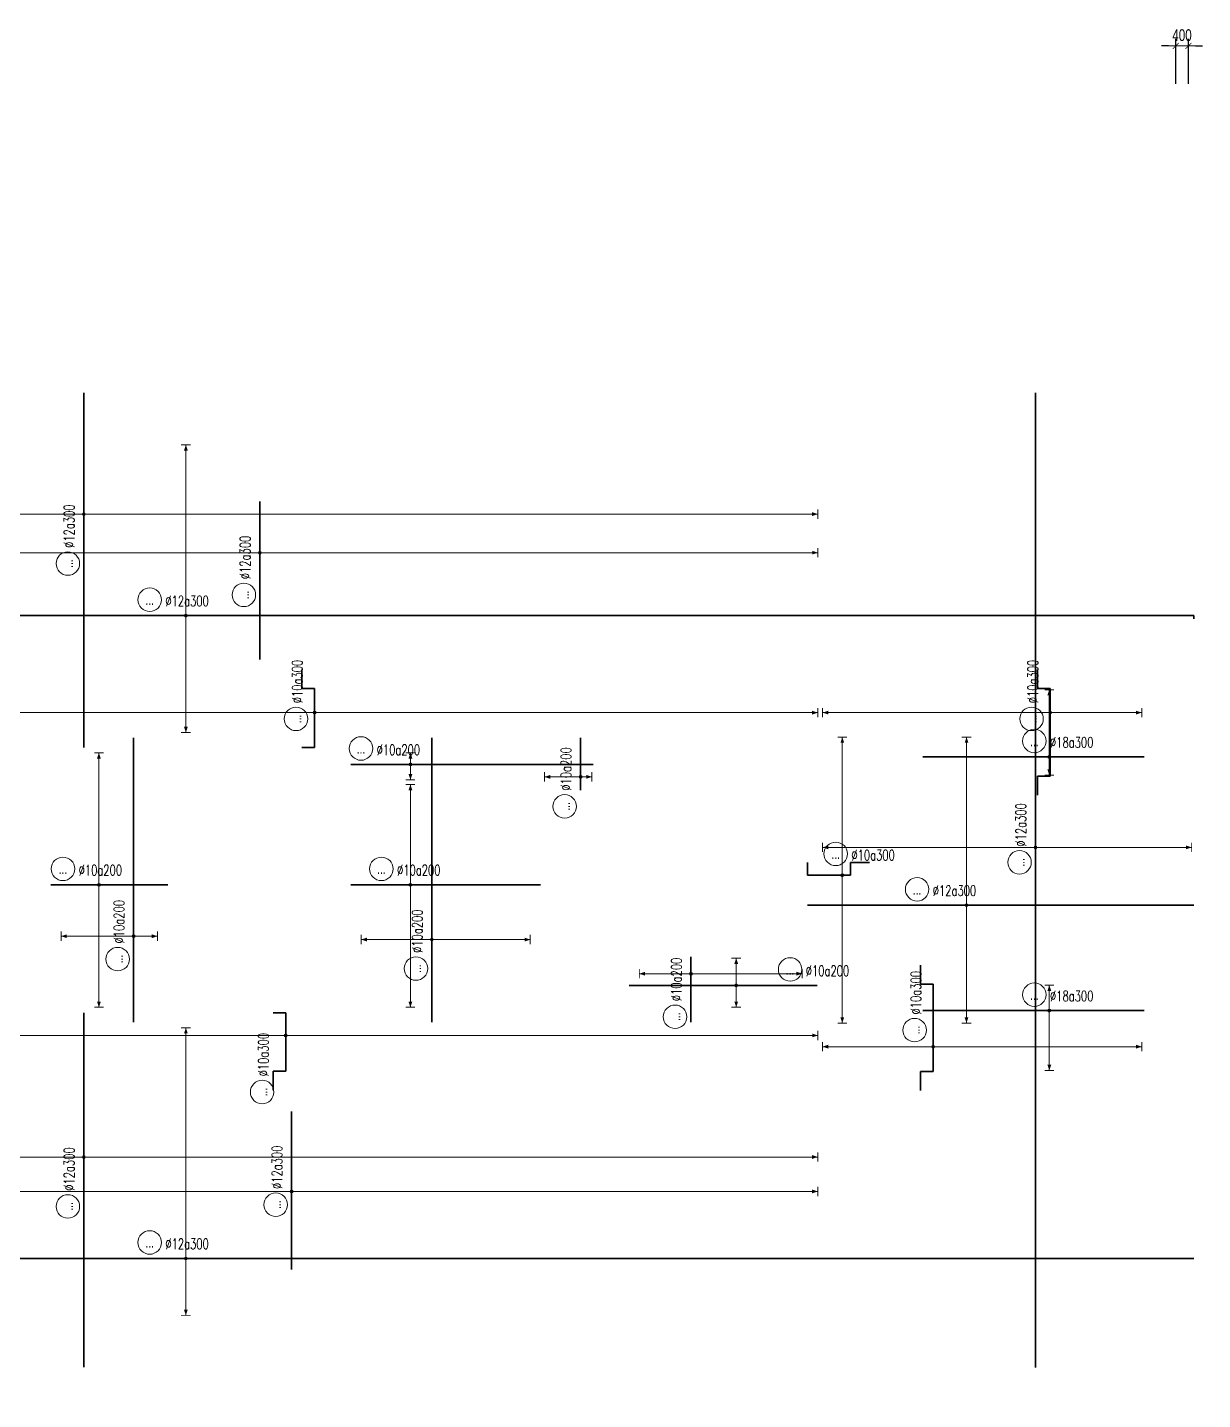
# Model space of a CAD drawing. Header units: millimetres. Extents: x 118516 to 591045, y -24154 to 50684.
# Drawn here: x 155261 to 192450, y 7260 to 50684 of the extents above; entities that cross this region are included whole.
import ezdxf
from ezdxf.enums import TextEntityAlignment as Align

# ---------------------------------------------------------------- set-up
doc = ezdxf.new("R2010")
doc.units = ezdxf.units.MM
doc.layers.get('0').update_dxf_attribs({"lineweight": 20})
doc.layers.get('Defpoints').update_dxf_attribs({"color": 151, "lineweight": 9})
for name, color, linetype, lineweight in [('NDC_S_DIM', 1, 'Continuous', 15), ('NDC_S_REBAR', 4, 'Continuous', 35), ('NDC_S_VN TEXT', 7, 'Continuous', 20)]:
    doc.layers.add(name, color=color, linetype=linetype, lineweight=lineweight)
doc.styles.add('ARIAL', font='arial.ttf', dxfattribs={"width": 0.7})
doc.styles.add('NDC_DIM', font='', dxfattribs={"width": 0.75})
doc.styles.add('NDC_ROMANS', font='romans.shx', dxfattribs={"width": 0.7})
doc.styles.get('NDC_DIM').set_extended_font_data('Dotum')
doc.dimstyles.new('NDC_dim_150', dxfattribs={"dimscale": 150, "dimtxt": 2.5, "dimasz": 1.5, "dimexe": 1.5, "dimexo": 2.5, "dimgap": 1, "dimtad": 1, "dimdec": 0, "dimzin": 0, "dimdsep": 46, "dimtxsty": 'NDC_DIM', "dimblk": 'DIMMARK', "dimcen": 0.09, "dimdle": 1.2, "dimclrd": 1, "dimclre": 1, "dimclrt": 3, "dimadec": 0, "dimazin": 0, "dimtfac": 1, "dimtdec": 0, "dimtix": 1, "dimtofl": 0, "dimtmove": 0, "dimatfit": 3, "dimfxl": 8, "dimfxlon": 1, "dimtolj": 1, "dimtzin": 0, "dimarcsym": 0})

# ---------------------------------------------------------------- blocks, each defined once
blk = doc.blocks.new('DIMMARK')
at = {"layer": 'NDC_S_DIM', "color": 1}
blk.add_line((-1.5, 0), (1, 0), dxfattribs=at)
at = {"layer": 'NDC_S_DIM', "color": 2, "const_width": 0.1}
blk.add_lwpolyline([(-0.42, -0.42), (0.42, 0.42)], dxfattribs=at)
blk = doc.blocks.new('*D12')
at = {"layer": 'Defpoints', "color": 0, "ltscale": 100, "transparency": 16777216}
for p in [(191600, 50100), (192000, 32385), (191600, 31640)]:
    blk.add_point(p, dxfattribs=at)
at = {"layer": 'NDC_S_DIM', "color": 1, "lineweight": -2, "ltscale": 100, "transparency": 16777216}
for p, q in [((191375, 50100), (191150, 50100)), ((191600, 48900), (191600, 50325)), ((192000, 48900), (192000, 50325)), ((192225, 50100), (192450, 50100))]:
    blk.add_line(p, q, dxfattribs=at)
at = {"layer": 'NDC_S_DIM', "color": 1, "lineweight": -2, "ltscale": 100, "transparency": 16777216, "xscale": 225, "yscale": 225, "zscale": 225}
blk.add_blockref('DIMMARK', (191600, 50100), dxfattribs=at)
at = {"layer": 'NDC_S_DIM', "color": 1, "lineweight": -2, "ltscale": 100, "transparency": 16777216, "xscale": 225, "yscale": 225, "zscale": 225, "rotation": 180}
blk.add_blockref('DIMMARK', (192000, 50100), dxfattribs=at)
at = {"layer": 'NDC_S_DIM', "color": 3, "ltscale": 100, "transparency": 16777216, "insert": (191800, 50438), "char_height": 375, "attachment_point": 5, "style": 'NDC_DIM'}
blk.add_mtext('\\A1;400', dxfattribs=at)
blk = doc.blocks.new('*D13')
at = {"layer": 'Defpoints', "color": 0, "ltscale": 100, "transparency": 16777216}
for p in [(191600, 14505), (192000, 14505), (191600, -2700)]:
    blk.add_point(p, dxfattribs=at)
at = {"layer": 'NDC_S_DIM', "color": 1, "lineweight": -2, "ltscale": 100, "transparency": 16777216}
for p, q in [((191600, -1500), (191600, -2925)), ((192000, -1500), (192000, -2925)), ((191375, -2700), (191150, -2700)), ((192225, -2700), (192450, -2700))]:
    blk.add_line(p, q, dxfattribs=at)
at = {"layer": 'NDC_S_DIM', "color": 1, "lineweight": -2, "ltscale": 100, "transparency": 16777216, "xscale": 225, "yscale": 225, "zscale": 225}
blk.add_blockref('DIMMARK', (191600, -2700), dxfattribs=at)
at = {"layer": 'NDC_S_DIM', "color": 1, "lineweight": -2, "ltscale": 100, "transparency": 16777216, "xscale": 225, "yscale": 225, "zscale": 225, "rotation": 180}
blk.add_blockref('DIMMARK', (192000, -2700), dxfattribs=at)
at = {"layer": 'NDC_S_DIM', "color": 3, "ltscale": 100, "transparency": 16777216, "insert": (191800, -2362), "char_height": 375, "attachment_point": 5, "style": 'NDC_DIM'}
blk.add_mtext('\\A1;400', dxfattribs=at)
blk = doc.blocks.new('*U42')
h = blk.add_hatch(color=6)
edge = h.paths.add_edge_path()
edge.add_arc((-75.12, 0), 0.3, 0, 360)
at = {"layer": 'NDC_S_DIM', "color": 6}
for q in [(-75.12, 48.66), (-75.12, -12.01)]:
    blk.add_line((-75.12, 0), q, dxfattribs=at)
for points in [[(-76.12, 48.66, 0.2, 0.2, 0), (-74.12, 48.66, 0, 0, 0)], [(-76.12, -12.01, 0.2, 0.2, 0), (-74.12, -12.01, 0, 0, 0)]]:
    blk.add_lwpolyline(points, format="xyseb", dxfattribs=at)
at = {"layer": 'NDC_S_DIM'}
blk.add_circle((-82.75, 3.36), 2.48, dxfattribs=at)
at = {"layer": 'NDC_S_DIM', "color": 6}
blk.add_circle((-75.12, 0), 0.3, dxfattribs=at)
for points in [[(-75.52, 47.46), (-75.12, 48.66), (-74.72, 47.46)], [(-75.52, -10.81), (-75.12, -12.01), (-74.72, -10.81)]]:
    blk.add_solid(points, dxfattribs=at)
at = {"layer": 'NDC_S_REBAR'}
for p, q in [((0, 0), (-275.95, 0)), ((-275.95, 0), (-275.95, 0)), ((0, 0), (137.51, 0)), ((137.51, 0), (137.51, 0)), ((137.51, 0), (137.51, 0)), ((-275.95, 0), (-275.95, 0))]:
    blk.add_line(p, q, dxfattribs=at)
at = {"layer": 'NDC_S_VN TEXT', "style": 'ARIAL', "width": 0.7}
blk.add_attdef('KHT', text='', height=2.2, dxfattribs=at).set_placement((-82.75, 3.36), align=Align.MIDDLE_CENTER)
at = {"layer": 'NDC_S_VN TEXT', "color": 3, "style": 'NDC_ROMANS', "width": 0.7}
blk.add_attdef('DKT', (-79.45, 1.98), '', height=2.2, dxfattribs=at)
blk = doc.blocks.new('*U48')
h = blk.add_hatch(color=6)
edge = h.paths.add_edge_path()
edge.add_arc((4.81, 0), 0.3, 0, 360)
at = {"layer": 'NDC_S_DIM', "color": 6}
for q in [(4.81, 35.47), (4.81, -24.86)]:
    blk.add_line((4.81, 0), q, dxfattribs=at)
for points in [[(3.81, 35.47, 0.2, 0.2, 0), (5.81, 35.47, 0, 0, 0)], [(3.81, -24.86, 0.2, 0.2, 0), (5.81, -24.86, 0, 0, 0)]]:
    blk.add_lwpolyline(points, format="xyseb", dxfattribs=at)
at = {"layer": 'NDC_S_DIM'}
blk.add_circle((-5.62, 3.36), 2.48, dxfattribs=at)
at = {"layer": 'NDC_S_DIM', "color": 6}
blk.add_circle((4.81, 0), 0.3, dxfattribs=at)
for points in [[(4.41, 34.27), (4.81, 35.47), (5.21, 34.27)], [(4.41, -23.66), (4.81, -24.86), (5.21, -23.66)]]:
    blk.add_solid(points, dxfattribs=at)
at = {"layer": 'NDC_S_REBAR'}
for p, q in [((0, 0), (-28.73, 0)), ((-28.73, 0), (-28.73, 0)), ((0, 0), (52.74, 0)), ((52.74, 0), (52.74, 0)), ((52.74, 0), (52.74, 0)), ((-28.73, 0), (-28.73, 0))]:
    blk.add_line(p, q, dxfattribs=at)
at = {"layer": 'NDC_S_VN TEXT', "style": 'ARIAL', "width": 0.7}
blk.add_attdef('KHT', text='', height=2.2, dxfattribs=at).set_placement((-5.62, 3.36), align=Align.MIDDLE_CENTER)
at = {"layer": 'NDC_S_VN TEXT', "color": 3, "style": 'NDC_ROMANS', "width": 0.7}
blk.add_attdef('DKT', (-2.32, 1.98), '', height=2.2, dxfattribs=at)
blk = doc.blocks.new('*U49')
h = blk.add_hatch(color=6)
edge = h.paths.add_edge_path()
edge.add_arc((4.81, 0), 0.3, 0, 360)
at = {"layer": 'NDC_S_DIM', "color": 6}
for q in [(4.81, 100.13), (4.81, -154.87)]:
    blk.add_line((4.81, 0), q, dxfattribs=at)
for points in [[(3.81, 100.13, 0.2, 0.2, 0), (5.81, 100.13, 0, 0, 0)], [(3.81, -154.87, 0.2, 0.2, 0), (5.81, -154.87, 0, 0, 0)]]:
    blk.add_lwpolyline(points, format="xyseb", dxfattribs=at)
at = {"layer": 'NDC_S_DIM'}
blk.add_circle((-5.62, 3.36), 2.48, dxfattribs=at)
at = {"layer": 'NDC_S_DIM', "color": 6}
blk.add_circle((4.81, 0), 0.3, dxfattribs=at)
for points in [[(4.41, 98.93), (4.81, 100.13), (5.21, 98.93)], [(4.41, -153.67), (4.81, -154.87), (5.21, -153.67)]]:
    blk.add_solid(points, dxfattribs=at)
at = {"layer": 'NDC_S_REBAR'}
for p, q in [((0, 0), (-39.56, 0)), ((-39.56, 0), (-39.56, 0)), ((0, 0), (35.24, 0)), ((35.24, 0), (35.24, 0)), ((35.24, 0), (35.24, 0)), ((-39.56, 0), (-39.56, 0))]:
    blk.add_line(p, q, dxfattribs=at)
at = {"layer": 'NDC_S_VN TEXT', "style": 'ARIAL', "width": 0.7}
blk.add_attdef('KHT', text='', height=2.2, dxfattribs=at).set_placement((-5.62, 3.36), align=Align.MIDDLE_CENTER)
at = {"layer": 'NDC_S_VN TEXT', "color": 3, "style": 'NDC_ROMANS', "width": 0.7}
blk.add_attdef('DKT', (-2.32, 1.98), '', height=2.2, dxfattribs=at)
blk = doc.blocks.new('*U50')
h = blk.add_hatch(color=6)
edge = h.paths.add_edge_path()
edge.add_arc((4.81, 0), 0.3, 0, 360)
at = {"layer": 'NDC_S_DIM', "color": 6}
for q in [(4.81, 100.13), (4.81, -154.87)]:
    blk.add_line((4.81, 0), q, dxfattribs=at)
for points in [[(3.81, 100.13, 0.2, 0.2, 0), (5.81, 100.13, 0, 0, 0)], [(3.81, -154.87, 0.2, 0.2, 0), (5.81, -154.87, 0, 0, 0)]]:
    blk.add_lwpolyline(points, format="xyseb", dxfattribs=at)
at = {"layer": 'NDC_S_DIM'}
blk.add_circle((-5.62, 3.36), 2.48, dxfattribs=at)
at = {"layer": 'NDC_S_DIM', "color": 6}
blk.add_circle((4.81, 0), 0.3, dxfattribs=at)
for points in [[(4.41, 98.93), (4.81, 100.13), (5.21, 98.93)], [(4.41, -153.67), (4.81, -154.87), (5.21, -153.67)]]:
    blk.add_solid(points, dxfattribs=at)
at = {"layer": 'NDC_S_REBAR'}
for p, q in [((0, 0), (-44.4, 0)), ((-44.4, 0), (-44.4, 0)), ((0, 0), (30.4, 0)), ((30.4, 0), (30.4, 0)), ((30.4, 0), (30.4, 0)), ((-44.4, 0), (-44.4, 0))]:
    blk.add_line(p, q, dxfattribs=at)
at = {"layer": 'NDC_S_VN TEXT', "style": 'ARIAL', "width": 0.7}
blk.add_attdef('KHT', text='', height=2.2, dxfattribs=at).set_placement((-5.62, 3.36), align=Align.MIDDLE_CENTER)
at = {"layer": 'NDC_S_VN TEXT', "color": 3, "style": 'NDC_ROMANS', "width": 0.7}
blk.add_attdef('DKT', (-2.32, 1.98), '', height=2.2, dxfattribs=at)
blk = doc.blocks.new('*U25')
h = blk.add_hatch(color=6)
edge = h.paths.add_edge_path()
edge.add_arc((-75.12, 0), 0.3, 0, 360)
at = {"layer": 'NDC_S_DIM', "color": 6}
for q in [(-75.12, 36.04), (-75.12, -24.63)]:
    blk.add_line((-75.12, 0), q, dxfattribs=at)
for points in [[(-76.12, 36.04, 0.2, 0.2, 0), (-74.12, 36.04, 0, 0, 0)], [(-76.12, -24.63, 0.2, 0.2, 0), (-74.12, -24.63, 0, 0, 0)]]:
    blk.add_lwpolyline(points, format="xyseb", dxfattribs=at)
at = {"layer": 'NDC_S_DIM'}
blk.add_circle((-82.75, 3.36), 2.48, dxfattribs=at)
at = {"layer": 'NDC_S_DIM', "color": 6}
blk.add_circle((-75.12, 0), 0.3, dxfattribs=at)
for points in [[(-75.52, 34.84), (-75.12, 36.04), (-74.72, 34.84)], [(-75.52, -23.43), (-75.12, -24.63), (-74.72, -23.43)]]:
    blk.add_solid(points, dxfattribs=at)
at = {"layer": 'NDC_S_REBAR'}
for p, q in [((0, 0), (-275.95, 0)), ((-275.95, 0), (-275.95, 0)), ((0, 0), (137.51, 0)), ((137.51, 0), (137.51, -0.67)), ((-275.95, 0), (-275.95, 0)), ((137.51, -0.67), (137.51, -0.67))]:
    blk.add_line(p, q, dxfattribs=at)
at = {"layer": 'NDC_S_VN TEXT', "style": 'ARIAL', "width": 0.7}
blk.add_attdef('KHT', text='', height=2.2, dxfattribs=at).set_placement((-82.75, 3.36), align=Align.MIDDLE_CENTER)
at = {"layer": 'NDC_S_VN TEXT', "color": 3, "style": 'NDC_ROMANS', "width": 0.7}
blk.add_attdef('DKT', (-79.45, 1.98), '', height=2.2, dxfattribs=at)
blk = doc.blocks.new('*U26')
h = blk.add_hatch(color=6)
edge = h.paths.add_edge_path()
edge.add_arc((3.26, 0), 0.3, 0, 360)
at = {"layer": 'NDC_S_DIM', "color": 6}
for q in [(3.26, 142.72), (3.26, -112.28)]:
    blk.add_line((3.26, 0), q, dxfattribs=at)
for points in [[(2.26, 142.72, 0.2, 0.2, 0), (4.26, 142.72, 0, 0, 0)], [(2.26, -112.28, 0.2, 0.2, 0), (4.26, -112.28, 0, 0, 0)]]:
    blk.add_lwpolyline(points, format="xyseb", dxfattribs=at)
at = {"layer": 'NDC_S_DIM'}
blk.add_circle((-8.68, 4.97), 2.48, dxfattribs=at)
at = {"layer": 'NDC_S_DIM', "color": 6}
blk.add_circle((3.26, 0), 0.3, dxfattribs=at)
for points in [[(2.86, 141.52), (3.26, 142.72), (3.66, 141.52)], [(2.86, -111.08), (3.26, -112.28), (3.66, -111.08)]]:
    blk.add_solid(points, dxfattribs=at)
at = {"layer": 'NDC_S_REBAR'}
for p, q in [((-4.29, 2.67), (-8.29, 2.67)), ((-4.29, 0), (-4.29, 2.67)), ((0, 0), (-4.29, 0)), ((0, 0), (8.05, 0)), ((8.05, 0), (8.05, 2.67)), ((8.05, 2.67), (8.05, 2.67))]:
    blk.add_line(p, q, dxfattribs=at)
at = {"layer": 'NDC_S_VN TEXT', "style": 'ARIAL', "width": 0.7}
blk.add_attdef('KHT', text='', height=2.2, dxfattribs=at).set_placement((-8.68, 4.97), align=Align.MIDDLE_CENTER)
at = {"layer": 'NDC_S_VN TEXT', "color": 3, "style": 'NDC_ROMANS', "width": 0.7}
blk.add_attdef('DKT', (-5.38, 3.6), '', height=2.2, dxfattribs=at)
blk = doc.blocks.new('*U27')
h = blk.add_hatch(color=6)
edge = h.paths.add_edge_path()
edge.add_arc((4.81, 0), 0.3, 0, 360)
at = {"layer": 'NDC_S_DIM', "color": 6}
for q in [(4.81, 148.83), (4.81, -106.17)]:
    blk.add_line((4.81, 0), q, dxfattribs=at)
for points in [[(3.81, 148.83, 0.2, 0.2, 0), (5.81, 148.83, 0, 0, 0)], [(3.81, -106.17, 0.2, 0.2, 0), (5.81, -106.17, 0, 0, 0)]]:
    blk.add_lwpolyline(points, format="xyseb", dxfattribs=at)
at = {"layer": 'NDC_S_DIM'}
blk.add_circle((3.49, 3.93), 2.48, dxfattribs=at)
at = {"layer": 'NDC_S_DIM', "color": 6}
blk.add_circle((4.81, 0), 0.3, dxfattribs=at)
for points in [[(4.41, 147.63), (4.81, 148.83), (5.21, 147.63)], [(4.41, -104.97), (4.81, -106.17), (5.21, -104.97)]]:
    blk.add_solid(points, dxfattribs=at)
at = {"layer": 'NDC_S_REBAR'}
for p, q in [((-2.52, 0), (-2.52, 2.67)), ((-2.52, 2.67), (-2.52, 2.67)), ((0, 0), (-2.52, 0)), ((0, 0), (9.88, 0)), ((9.88, 0), (9.88, 2.67)), ((9.88, 2.67), (13.88, 2.67))]:
    blk.add_line(p, q, dxfattribs=at)
at = {"layer": 'NDC_S_VN TEXT', "style": 'ARIAL', "width": 0.7}
blk.add_attdef('KHT', text='', height=2.2, dxfattribs=at).set_placement((3.49, 3.93), align=Align.MIDDLE_CENTER)
at = {"layer": 'NDC_S_VN TEXT', "color": 3, "style": 'NDC_ROMANS', "width": 0.7}
blk.add_attdef('DKT', (6.79, 2.56), '', height=2.2, dxfattribs=at)
blk = doc.blocks.new('*U28')
h = blk.add_hatch(color=6)
edge = h.paths.add_edge_path()
edge.add_arc((4.81, 0), 0.3, 0, 360)
at = {"layer": 'NDC_S_DIM', "color": 6}
for q in [(4.81, 29.15), (4.81, -31.18)]:
    blk.add_line((4.81, 0), q, dxfattribs=at)
for points in [[(3.81, 29.15, 0.2, 0.2, 0), (5.81, 29.15, 0, 0, 0)], [(3.81, -31.18, 0.2, 0.2, 0), (5.81, -31.18, 0, 0, 0)]]:
    blk.add_lwpolyline(points, format="xyseb", dxfattribs=at)
at = {"layer": 'NDC_S_DIM'}
blk.add_circle((3.42, 4.51), 2.48, dxfattribs=at)
at = {"layer": 'NDC_S_DIM', "color": 6}
blk.add_circle((4.81, 0), 0.3, dxfattribs=at)
for points in [[(4.41, 27.95), (4.81, 29.15), (5.21, 27.95)], [(4.41, -29.98), (4.81, -31.18), (5.21, -29.98)]]:
    blk.add_solid(points, dxfattribs=at)
at = {"layer": 'NDC_S_REBAR'}
for p, q in [((-2.52, 0), (-2.52, 2.67)), ((-2.52, 2.67), (-2.52, 2.67)), ((0, 0), (-2.52, 0)), ((0, 0), (6.55, 0)), ((6.55, 0), (6.55, 2.67)), ((6.55, 2.67), (10.55, 2.67))]:
    blk.add_line(p, q, dxfattribs=at)
at = {"layer": 'NDC_S_VN TEXT', "style": 'ARIAL', "width": 0.7}
blk.add_attdef('KHT', text='', height=2.2, dxfattribs=at).set_placement((3.42, 4.51), align=Align.MIDDLE_CENTER)
at = {"layer": 'NDC_S_VN TEXT', "color": 3, "style": 'NDC_ROMANS', "width": 0.7}
blk.add_attdef('DKT', (6.72, 3.14), '', height=2.2, dxfattribs=at)
blk = doc.blocks.new('*U55')
h = blk.add_hatch(color=6)
edge = h.paths.add_edge_path()
edge.add_arc((4.81, 0), 0.3, 0, 360)
at = {"layer": 'NDC_S_DIM', "color": 6}
for q in [(4.81, 48.02), (4.81, -19.31)]:
    blk.add_line((4.81, 0), q, dxfattribs=at)
for points in [[(3.81, 48.02, 0.2, 0.2, 0), (5.81, 48.02, 0, 0, 0)], [(3.81, -19.31, 0.2, 0.2, 0), (5.81, -19.31, 0, 0, 0)]]:
    blk.add_lwpolyline(points, format="xyseb", dxfattribs=at)
at = {"layer": 'NDC_S_DIM'}
blk.add_circle((3.49, 3.93), 2.48, dxfattribs=at)
at = {"layer": 'NDC_S_DIM', "color": 6}
blk.add_circle((4.81, 0), 0.3, dxfattribs=at)
for points in [[(4.41, 46.82), (4.81, 48.02), (5.21, 46.82)], [(4.41, -18.11), (4.81, -19.31), (5.21, -18.11)]]:
    blk.add_solid(points, dxfattribs=at)
at = {"layer": 'NDC_S_REBAR'}
for p, q in [((-8.59, 2.67), (-12.59, 2.67)), ((-8.59, 0), (-8.59, 2.67)), ((0, 0), (-8.59, 0)), ((0, 0), (9.88, 0)), ((9.88, 0), (9.88, 2.67)), ((9.88, 2.67), (13.88, 2.67))]:
    blk.add_line(p, q, dxfattribs=at)
at = {"layer": 'NDC_S_VN TEXT', "style": 'ARIAL', "width": 0.7}
blk.add_attdef('KHT', text='', height=2.2, dxfattribs=at).set_placement((3.49, 3.93), align=Align.MIDDLE_CENTER)
at = {"layer": 'NDC_S_VN TEXT', "color": 3, "style": 'NDC_ROMANS', "width": 0.7}
blk.add_attdef('DKT', (6.79, 2.56), '', height=2.2, dxfattribs=at)
blk = doc.blocks.new('*U58')
h = blk.add_hatch(color=6)
edge = h.paths.add_edge_path()
edge.add_arc((0, 0), 0.3, 0, 360)
at = {"layer": 'NDC_S_DIM', "color": 6}
for q in [(0, 23.34), (0, -43.99)]:
    blk.add_line((0, 0), q, dxfattribs=at)
for points in [[(-1, 23.34, 0.2, 0.2, 0), (1, 23.34, 0, 0, 0)], [(-1, -43.99, 0.2, 0.2, 0), (1, -43.99, 0, 0, 0)]]:
    blk.add_lwpolyline(points, format="xyseb", dxfattribs=at)
at = {"layer": 'NDC_S_DIM'}
blk.add_circle((3.49, 3.93), 2.48, dxfattribs=at)
at = {"layer": 'NDC_S_DIM', "color": 6}
blk.add_circle((0, 0), 0.3, dxfattribs=at)
for points in [[(-0.4, 22.14), (0, 23.34), (0.4, 22.14)], [(-0.4, -42.79), (0, -43.99), (0.4, -42.79)]]:
    blk.add_solid(points, dxfattribs=at)
at = {"layer": 'NDC_S_REBAR'}
for p, q in [((-5.25, 2.67), (-9.25, 2.67)), ((-5.25, 0), (-5.25, 2.67)), ((0, 0), (-5.25, 0)), ((0, 0), (13.21, 0)), ((13.21, 0), (13.21, 2.67)), ((13.21, 2.67), (17.21, 2.67))]:
    blk.add_line(p, q, dxfattribs=at)
at = {"layer": 'NDC_S_VN TEXT', "style": 'ARIAL', "width": 0.7}
blk.add_attdef('KHT', text='', height=2.2, dxfattribs=at).set_placement((3.49, 3.93), align=Align.MIDDLE_CENTER)
at = {"layer": 'NDC_S_VN TEXT', "color": 3, "style": 'NDC_ROMANS', "width": 0.7}
blk.add_attdef('DKT', (6.79, 2.56), '', height=2.2, dxfattribs=at)
blk = doc.blocks.new('*U72')
h = blk.add_hatch(color=6)
edge = h.paths.add_edge_path()
edge.add_arc((0.5, 0), 0.3, 0, 360)
at = {"layer": 'NDC_S_DIM', "color": 6}
for q in [(0.5, 21.16), (0.5, -25.84)]:
    blk.add_line((0.5, 0), q, dxfattribs=at)
for points in [[(-0.5, 21.16, 0.2, 0.2, 0), (1.5, 21.16, 0, 0, 0)], [(-0.5, -25.84, 0.2, 0.2, 0), (1.5, -25.84, 0, 0, 0)]]:
    blk.add_lwpolyline(points, format="xyseb", dxfattribs=at)
at = {"layer": 'NDC_S_DIM'}
blk.add_circle((-5.62, 3.36), 2.48, dxfattribs=at)
at = {"layer": 'NDC_S_DIM', "color": 6}
blk.add_circle((0.5, 0), 0.3, dxfattribs=at)
for points in [[(0.1, 19.96), (0.5, 21.16), (0.9, 19.96)], [(0.1, -24.64), (0.5, -25.84), (0.9, -24.64)]]:
    blk.add_solid(points, dxfattribs=at)
at = {"layer": 'NDC_S_REBAR'}
for p, q in [((0, 0), (-12.04, 0)), ((-12.04, 0), (-12.04, 0)), ((0, 0), (27.96, 0)), ((27.96, 0), (27.96, 0)), ((27.96, 0), (27.96, 0)), ((-12.04, 0), (-12.04, 0))]:
    blk.add_line(p, q, dxfattribs=at)
at = {"layer": 'NDC_S_VN TEXT', "style": 'ARIAL', "width": 0.7}
blk.add_attdef('KHT', text='', height=2.2, dxfattribs=at).set_placement((-5.62, 3.36), align=Align.MIDDLE_CENTER)
at = {"layer": 'NDC_S_VN TEXT', "color": 3, "style": 'NDC_ROMANS', "width": 0.7}
blk.add_attdef('DKT', (-2.32, 1.98), '', height=2.2, dxfattribs=at)
blk = doc.blocks.new('*U71')
h = blk.add_hatch(color=6)
edge = h.paths.add_edge_path()
edge.add_arc((1.97, 0), 0.3, 0, 360)
at = {"layer": 'NDC_S_DIM', "color": 6}
for q in [(1.97, 27.83), (1.97, -25.84)]:
    blk.add_line((1.97, 0), q, dxfattribs=at)
for points in [[(0.97, 27.83, 0.2, 0.2, 0), (2.97, 27.83, 0, 0, 0)], [(0.97, -25.84, 0.2, 0.2, 0), (2.97, -25.84, 0, 0, 0)]]:
    blk.add_lwpolyline(points, format="xyseb", dxfattribs=at)
at = {"layer": 'NDC_S_DIM'}
blk.add_circle((-5.62, 3.36), 2.48, dxfattribs=at)
at = {"layer": 'NDC_S_DIM', "color": 6}
blk.add_circle((1.97, 0), 0.3, dxfattribs=at)
for points in [[(1.57, 26.63), (1.97, 27.83), (2.37, 26.63)], [(1.57, -24.64), (1.97, -25.84), (2.37, -24.64)]]:
    blk.add_solid(points, dxfattribs=at)
at = {"layer": 'NDC_S_REBAR'}
for p, q in [((0, 0), (-8.18, 0)), ((-8.18, 0), (-8.18, 0)), ((0, 0), (16.48, 0)), ((16.48, 0), (16.48, 0)), ((16.48, 0), (16.48, 0)), ((-8.18, 0), (-8.18, 0))]:
    blk.add_line(p, q, dxfattribs=at)
at = {"layer": 'NDC_S_VN TEXT', "style": 'ARIAL', "width": 0.7}
blk.add_attdef('KHT', text='', height=2.2, dxfattribs=at).set_placement((-5.62, 3.36), align=Align.MIDDLE_CENTER)
at = {"layer": 'NDC_S_VN TEXT', "color": 3, "style": 'NDC_ROMANS', "width": 0.7}
blk.add_attdef('DKT', (-2.32, 1.98), '', height=2.2, dxfattribs=at)
blk = doc.blocks.new('*U67')
h = blk.add_hatch(color=6)
edge = h.paths.add_edge_path()
edge.add_arc((4.81, 0), 0.3, 0, 360)
at = {"layer": 'NDC_S_DIM', "color": 6}
for q in [(4.81, 2.43), (4.81, -3.24)]:
    blk.add_line((4.81, 0), q, dxfattribs=at)
for points in [[(3.81, 2.43, 0.2, 0.2, 0), (5.81, 2.43, 0, 0, 0)], [(3.81, -3.24, 0.2, 0.2, 0), (5.81, -3.24, 0, 0, 0)]]:
    blk.add_lwpolyline(points, format="xyseb", dxfattribs=at)
at = {"layer": 'NDC_S_DIM'}
blk.add_circle((-5.62, 3.36), 2.48, dxfattribs=at)
at = {"layer": 'NDC_S_DIM', "color": 6}
blk.add_circle((4.81, 0), 0.3, dxfattribs=at)
for points in [[(4.41, 1.23), (4.81, 2.43), (5.21, 1.23)], [(4.41, -2.04), (4.81, -3.24), (5.21, -2.04)]]:
    blk.add_solid(points, dxfattribs=at)
at = {"layer": 'NDC_S_REBAR'}
for p, q in [((0, 0), (-7.73, 0)), ((-7.73, 0), (-7.73, 0)), ((0, 0), (43.4, 0)), ((43.4, 0), (43.4, 0)), ((43.4, 0), (43.4, 0)), ((-7.73, 0), (-7.73, 0))]:
    blk.add_line(p, q, dxfattribs=at)
at = {"layer": 'NDC_S_VN TEXT', "style": 'ARIAL', "width": 0.7}
blk.add_attdef('KHT', text='', height=2.2, dxfattribs=at).set_placement((-5.62, 3.36), align=Align.MIDDLE_CENTER)
at = {"layer": 'NDC_S_VN TEXT', "color": 3, "style": 'NDC_ROMANS', "width": 0.7}
blk.add_attdef('DKT', (-2.32, 1.98), '', height=2.2, dxfattribs=at)
blk = doc.blocks.new('*U66')
h = blk.add_hatch(color=6)
edge = h.paths.add_edge_path()
edge.add_arc((-0.79, 0), 0.3, 0, 360)
at = {"layer": 'NDC_S_DIM', "color": 6}
for q in [(-0.79, 15.31), (-0.79, -5.02)]:
    blk.add_line((-0.79, 0), q, dxfattribs=at)
for points in [[(-1.79, 15.31, 0.2, 0.2, 0), (0.21, 15.31, 0, 0, 0)], [(-1.79, -5.02, 0.2, 0.2, 0), (0.21, -5.02, 0, 0, 0)]]:
    blk.add_lwpolyline(points, format="xyseb", dxfattribs=at)
at = {"layer": 'NDC_S_DIM'}
blk.add_circle((-5.62, 3.36), 2.48, dxfattribs=at)
at = {"layer": 'NDC_S_DIM', "color": 6}
blk.add_circle((-0.79, 0), 0.3, dxfattribs=at)
for points in [[(-1.19, 14.11), (-0.79, 15.31), (-0.39, 14.11)], [(-1.19, -3.82), (-0.79, -5.02), (-0.39, -3.82)]]:
    blk.add_solid(points, dxfattribs=at)
at = {"layer": 'NDC_S_REBAR'}
for p, q in [((0, 0), (-18.94, 0)), ((-18.94, 0), (-18.94, 0)), ((0, 0), (41.06, 0)), ((41.06, 0), (41.06, 0)), ((41.06, 0), (41.06, 0)), ((-18.94, 0), (-18.94, 0))]:
    blk.add_line(p, q, dxfattribs=at)
at = {"layer": 'NDC_S_VN TEXT', "style": 'ARIAL', "width": 0.7}
blk.add_attdef('KHT', text='', height=2.2, dxfattribs=at).set_placement((-5.62, 3.36), align=Align.MIDDLE_CENTER)
at = {"layer": 'NDC_S_VN TEXT', "color": 3, "style": 'NDC_ROMANS', "width": 0.7}
blk.add_attdef('DKT', (-2.32, 1.98), '', height=2.2, dxfattribs=at)
blk = doc.blocks.new('*U65')
h = blk.add_hatch(color=6)
edge = h.paths.add_edge_path()
edge.add_arc((0.5, 0), 0.3, 0, 360)
at = {"layer": 'NDC_S_DIM', "color": 6}
for q in [(0.5, 14.9), (0.5, -20.77)]:
    blk.add_line((0.5, 0), q, dxfattribs=at)
for points in [[(-0.5, 14.9, 0.2, 0.2, 0), (1.5, 14.9, 0, 0, 0)], [(-0.5, -20.77, 0.2, 0.2, 0), (1.5, -20.77, 0, 0, 0)]]:
    blk.add_lwpolyline(points, format="xyseb", dxfattribs=at)
at = {"layer": 'NDC_S_DIM'}
blk.add_circle((-5.62, 3.36), 2.48, dxfattribs=at)
at = {"layer": 'NDC_S_DIM', "color": 6}
blk.add_circle((0.5, 0), 0.3, dxfattribs=at)
for points in [[(0.1, 13.7), (0.5, 14.9), (0.9, 13.7)], [(0.1, -19.57), (0.5, -20.77), (0.9, -19.57)]]:
    blk.add_solid(points, dxfattribs=at)
at = {"layer": 'NDC_S_REBAR'}
for p, q in [((0, 0), (-16.95, 0)), ((-16.95, 0), (-16.95, 0)), ((0, 0), (43.05, 0)), ((43.05, 0), (43.05, 0)), ((43.05, 0), (43.05, 0)), ((-16.95, 0), (-16.95, 0))]:
    blk.add_line(p, q, dxfattribs=at)
at = {"layer": 'NDC_S_VN TEXT', "style": 'ARIAL', "width": 0.7}
blk.add_attdef('KHT', text='', height=2.2, dxfattribs=at).set_placement((-5.62, 3.36), align=Align.MIDDLE_CENTER)
at = {"layer": 'NDC_S_VN TEXT', "color": 3, "style": 'NDC_ROMANS', "width": 0.7}
blk.add_attdef('DKT', (-2.32, 1.98), '', height=2.2, dxfattribs=at)
blk = doc.blocks.new('*U64')
h = blk.add_hatch(color=6)
edge = h.paths.add_edge_path()
edge.add_arc((0.61, 0), 0.3, 0, 360)
at = {"layer": 'NDC_S_DIM', "color": 6}
for q in [(0.61, 7.61), (0.61, -2.39)]:
    blk.add_line((0.61, 0), q, dxfattribs=at)
for points in [[(-0.39, 7.61, 0.2, 0.2, 0), (1.61, 7.61, 0, 0, 0)], [(-0.39, -2.39, 0.2, 0.2, 0), (1.61, -2.39, 0, 0, 0)]]:
    blk.add_lwpolyline(points, format="xyseb", dxfattribs=at)
at = {"layer": 'NDC_S_DIM'}
blk.add_circle((-5.62, 3.36), 2.48, dxfattribs=at)
at = {"layer": 'NDC_S_DIM', "color": 6}
blk.add_circle((0.61, 0), 0.3, dxfattribs=at)
for points in [[(0.21, 6.41), (0.61, 7.61), (1.01, 6.41)], [(0.21, -1.19), (0.61, -2.39), (1.01, -1.19)]]:
    blk.add_solid(points, dxfattribs=at)
at = {"layer": 'NDC_S_REBAR'}
for p, q in [((0, 0), (-2.17, 0)), ((-2.17, 0), (-2.17, 0)), ((0, 0), (8.83, 0)), ((8.83, 0), (8.83, 0)), ((8.83, 0), (8.83, 0)), ((-2.17, 0), (-2.17, 0))]:
    blk.add_line(p, q, dxfattribs=at)
at = {"layer": 'NDC_S_VN TEXT', "style": 'ARIAL', "width": 0.7}
blk.add_attdef('KHT', text='', height=2.2, dxfattribs=at).set_placement((-5.62, 3.36), align=Align.MIDDLE_CENTER)
at = {"layer": 'NDC_S_VN TEXT', "color": 3, "style": 'NDC_ROMANS', "width": 0.7}
blk.add_attdef('DKT', (-2.32, 1.98), '', height=2.2, dxfattribs=at)
blk = doc.blocks.new('*U73')
h = blk.add_hatch(color=6)
edge = h.paths.add_edge_path()
edge.add_arc((3.48, 0), 0.3, 0, 360)
at = {"layer": 'NDC_S_DIM', "color": 6}
for q in [(3.48, 10.9), (3.48, -23.43)]:
    blk.add_line((3.48, 0), q, dxfattribs=at)
for points in [[(2.48, 10.9, 0.2, 0.2, 0), (4.48, 10.9, 0, 0, 0)], [(2.48, -23.43, 0.2, 0.2, 0), (4.48, -23.43, 0, 0, 0)]]:
    blk.add_lwpolyline(points, format="xyseb", dxfattribs=at)
at = {"layer": 'NDC_S_DIM'}
blk.add_circle((-5.62, 3.36), 2.48, dxfattribs=at)
at = {"layer": 'NDC_S_DIM', "color": 6}
blk.add_circle((3.48, 0), 0.3, dxfattribs=at)
for points in [[(3.08, 9.7), (3.48, 10.9), (3.88, 9.7)], [(3.08, -22.23), (3.48, -23.43), (3.88, -22.23)]]:
    blk.add_solid(points, dxfattribs=at)
at = {"layer": 'NDC_S_REBAR'}
for p, q in [((0, 0), (-6.77, 0)), ((-6.77, 0), (-6.77, 0)), ((0, 0), (7.03, 0)), ((7.03, 0), (7.03, 0)), ((7.03, 0), (7.03, 0)), ((-6.77, 0), (-6.77, 0))]:
    blk.add_line(p, q, dxfattribs=at)
at = {"layer": 'NDC_S_VN TEXT', "style": 'ARIAL', "width": 0.7}
blk.add_attdef('KHT', text='', height=2.2, dxfattribs=at).set_placement((-5.62, 3.36), align=Align.MIDDLE_CENTER)
at = {"layer": 'NDC_S_VN TEXT', "color": 3, "style": 'NDC_ROMANS', "width": 0.7}
blk.add_attdef('DKT', (-2.32, 1.98), '', height=2.2, dxfattribs=at)
blk = doc.blocks.new('*U74')
h = blk.add_hatch(color=6)
edge = h.paths.add_edge_path()
edge.add_arc((4.81, 0), 0.3, 0, 360)
at = {"layer": 'NDC_S_DIM', "color": 6}
for q in [(4.81, 5.72), (4.81, -4.61)]:
    blk.add_line((4.81, 0), q, dxfattribs=at)
for points in [[(3.81, 5.72, 0.2, 0.2, 0), (5.81, 5.72, 0, 0, 0)], [(3.81, -4.61, 0.2, 0.2, 0), (5.81, -4.61, 0, 0, 0)]]:
    blk.add_lwpolyline(points, format="xyseb", dxfattribs=at)
at = {"layer": 'NDC_S_DIM'}
blk.add_circle((16.18, 3.36), 2.48, dxfattribs=at)
at = {"layer": 'NDC_S_DIM', "color": 6}
blk.add_circle((4.81, 0), 0.3, dxfattribs=at)
for points in [[(4.41, 4.52), (4.81, 5.72), (5.21, 4.52)], [(4.41, -3.41), (4.81, -4.61), (5.21, -3.41)]]:
    blk.add_solid(points, dxfattribs=at)
at = {"layer": 'NDC_S_REBAR'}
for p, q in [((0, 0), (-17.8, 0)), ((-17.8, 0), (-17.8, 0)), ((0, 0), (21.87, 0)), ((21.87, 0), (21.87, 0)), ((21.87, 0), (21.87, 0)), ((-17.8, 0), (-17.8, 0))]:
    blk.add_line(p, q, dxfattribs=at)
at = {"layer": 'NDC_S_VN TEXT', "style": 'ARIAL', "width": 0.7}
blk.add_attdef('KHT', text='', height=2.2, dxfattribs=at).set_placement((16.18, 3.36), align=Align.MIDDLE_CENTER)
at = {"layer": 'NDC_S_VN TEXT', "color": 3, "style": 'NDC_ROMANS', "width": 0.7}
blk.add_attdef('DKT', (19.48, 1.98), '', height=2.2, dxfattribs=at)
blk = doc.blocks.new('*U61')
h = blk.add_hatch(color=6)
edge = h.paths.add_edge_path()
edge.add_arc((-2.83, 0), 0.3, 0, 360)
at = {"layer": 'NDC_S_DIM', "color": 6}
for q in [(-2.83, 44.91), (-2.83, -32.95)]:
    blk.add_line((-2.83, 0), q, dxfattribs=at)
for points in [[(-3.83, 44.91, 0.2, 0.2, 0), (-1.83, 44.91, 0, 0, 0)], [(-3.83, -32.95, 0.2, 0.2, 0), (-1.83, -32.95, 0, 0, 0)]]:
    blk.add_lwpolyline(points, format="xyseb", dxfattribs=at)
at = {"layer": 'NDC_S_DIM'}
blk.add_circle((-5.98, 3.36), 2.48, dxfattribs=at)
at = {"layer": 'NDC_S_DIM', "color": 6}
blk.add_circle((-2.83, 0), 0.3, dxfattribs=at)
for points in [[(-3.23, 43.71), (-2.83, 44.91), (-2.43, 43.71)], [(-3.23, -31.75), (-2.83, -32.95), (-2.43, -31.75)]]:
    blk.add_solid(points, dxfattribs=at)
at = {"layer": 'NDC_S_REBAR'}
for p, q in [((0, 0), (-112.53, 0)), ((-112.53, 0), (-112.53, 0)), ((0, 0), (93.07, 0)), ((93.07, 0), (93.07, 0)), ((93.07, 0), (93.07, 0)), ((-112.53, 0), (-112.53, 0))]:
    blk.add_line(p, q, dxfattribs=at)
at = {"layer": 'NDC_S_VN TEXT', "style": 'ARIAL', "width": 0.7}
blk.add_attdef('KHT', text='', height=2.2, dxfattribs=at).set_placement((-5.98, 3.36), align=Align.MIDDLE_CENTER)
at = {"layer": 'NDC_S_VN TEXT', "color": 3, "style": 'NDC_ROMANS', "width": 0.7}
blk.add_attdef('DKT', (-2.68, 1.98), '', height=2.2, dxfattribs=at)
blk = doc.blocks.new('*U106')
h = blk.add_hatch(color=6)
edge = h.paths.add_edge_path()
edge.add_arc((-3.32, 0), 0.3, 0, 360)
at = {"layer": 'NDC_S_DIM', "color": 6}
for q in [(-3.32, 137.26), (-3.32, -117.74)]:
    blk.add_line((-3.32, 0), q, dxfattribs=at)
for points in [[(-4.32, 137.26, 0.2, 0.2, 0), (-2.32, 137.26, 0, 0, 0)], [(-4.32, -117.74, 0.2, 0.2, 0), (-2.32, -117.74, 0, 0, 0)]]:
    blk.add_lwpolyline(points, format="xyseb", dxfattribs=at)
at = {"layer": 'NDC_S_DIM'}
blk.add_circle((-12.22, 3.36), 2.48, dxfattribs=at)
at = {"layer": 'NDC_S_DIM', "color": 6}
blk.add_circle((-3.32, 0), 0.3, dxfattribs=at)
for points in [[(-3.72, 136.06), (-3.32, 137.26), (-2.92, 136.06)], [(-3.72, -116.54), (-3.32, -117.74), (-2.92, -116.54)]]:
    blk.add_solid(points, dxfattribs=at)
at = {"layer": 'NDC_S_REBAR'}
for p, q in [((0, 0), (-25.89, 0)), ((-25.89, 0), (-25.89, 0)), ((0, 0), (7.45, 0)), ((7.45, 0), (7.45, 0)), ((7.45, 0), (7.45, 0)), ((-25.89, 0), (-25.89, 0))]:
    blk.add_line(p, q, dxfattribs=at)
at = {"layer": 'NDC_S_VN TEXT', "style": 'ARIAL', "width": 0.7}
blk.add_attdef('KHT', text='', height=2.2, dxfattribs=at).set_placement((-12.22, 3.36), align=Align.MIDDLE_CENTER)
at = {"layer": 'NDC_S_VN TEXT', "color": 3, "style": 'NDC_ROMANS', "width": 0.7}
blk.add_attdef('DKT', (-8.92, 1.98), '', height=2.2, dxfattribs=at)
blk = doc.blocks.new('*U105')
h = blk.add_hatch(color=6)
edge = h.paths.add_edge_path()
edge.add_arc((-9.43, 0), 0.3, 0, 360)
at = {"layer": 'NDC_S_DIM', "color": 6}
for q in [(-9.43, 143.98), (-9.43, -111.02)]:
    blk.add_line((-9.43, 0), q, dxfattribs=at)
for points in [[(-10.43, 143.98, 0.2, 0.2, 0), (-8.43, 143.98, 0, 0, 0)], [(-10.43, -111.02, 0.2, 0.2, 0), (-8.43, -111.02, 0, 0, 0)]]:
    blk.add_lwpolyline(points, format="xyseb", dxfattribs=at)
at = {"layer": 'NDC_S_DIM'}
blk.add_circle((-12.22, 3.36), 2.48, dxfattribs=at)
at = {"layer": 'NDC_S_DIM', "color": 6}
blk.add_circle((-9.43, 0), 0.3, dxfattribs=at)
for points in [[(-9.83, 142.78), (-9.43, 143.98), (-9.03, 142.78)], [(-9.83, -109.82), (-9.43, -111.02), (-9.03, -109.82)]]:
    blk.add_solid(points, dxfattribs=at)
at = {"layer": 'NDC_S_REBAR'}
for p, q in [((0, 0), (-25.89, 0)), ((-25.89, 0), (-25.89, 0)), ((0, 0), (7.45, 0)), ((7.45, 0), (7.45, 0)), ((7.45, 0), (7.45, 0)), ((-25.89, 0), (-25.89, 0))]:
    blk.add_line(p, q, dxfattribs=at)
at = {"layer": 'NDC_S_VN TEXT', "style": 'ARIAL', "width": 0.7}
blk.add_attdef('KHT', text='', height=2.2, dxfattribs=at).set_placement((-12.22, 3.36), align=Align.MIDDLE_CENTER)
at = {"layer": 'NDC_S_VN TEXT', "color": 3, "style": 'NDC_ROMANS', "width": 0.7}
blk.add_attdef('DKT', (-8.92, 1.98), '', height=2.2, dxfattribs=at)
blk = doc.blocks.new('*U110')
h = blk.add_hatch(color=6)
edge = h.paths.add_edge_path()
edge.add_arc((-2.46, 0), 0.3, 0, 360)
at = {"layer": 'NDC_S_DIM', "color": 6}
for q in [(-2.46, 14.18), (-2.46, -3.82)]:
    blk.add_line((-2.46, 0), q, dxfattribs=at)
for points in [[(-3.46, 14.18, 0.2, 0.2, 0), (-1.46, 14.18, 0, 0, 0)], [(-3.46, -3.82, 0.2, 0.2, 0), (-1.46, -3.82, 0, 0, 0)]]:
    blk.add_lwpolyline(points, format="xyseb", dxfattribs=at)
at = {"layer": 'NDC_S_DIM'}
blk.add_circle((-5.62, 3.36), 2.48, dxfattribs=at)
at = {"layer": 'NDC_S_DIM', "color": 6}
blk.add_circle((-2.46, 0), 0.3, dxfattribs=at)
for points in [[(-2.86, 12.98), (-2.46, 14.18), (-2.06, 12.98)], [(-2.86, -2.62), (-2.46, -3.82), (-2.06, -2.62)]]:
    blk.add_solid(points, dxfattribs=at)
at = {"layer": 'NDC_S_REBAR'}
for p, q in [((0, 0), (-29.13, 0)), ((-29.13, 0), (-29.13, 0)), ((0, 0), (17.54, 0)), ((17.54, 0), (17.54, 0)), ((17.54, 0), (17.54, 0)), ((-29.13, 0), (-29.13, 0))]:
    blk.add_line(p, q, dxfattribs=at)
at = {"layer": 'NDC_S_VN TEXT', "style": 'ARIAL', "width": 0.7}
blk.add_attdef('KHT', text='', height=2.2, dxfattribs=at).set_placement((-5.62, 3.36), align=Align.MIDDLE_CENTER)
at = {"layer": 'NDC_S_VN TEXT', "color": 3, "style": 'NDC_ROMANS', "width": 0.7}
blk.add_attdef('DKT', (-2.32, 1.98), '', height=2.2, dxfattribs=at)
blk = doc.blocks.new('*U107')
h = blk.add_hatch(color=6)
edge = h.paths.add_edge_path()
edge.add_arc((-2.46, 0), 0.3, 0, 360)
at = {"layer": 'NDC_S_DIM', "color": 6}
for q in [(-2.46, 5.37), (-2.46, -12.63)]:
    blk.add_line((-2.46, 0), q, dxfattribs=at)
for points in [[(-3.46, 5.37, 0.2, 0.2, 0), (-1.46, 5.37, 0, 0, 0)], [(-3.46, -12.63, 0.2, 0.2, 0), (-1.46, -12.63, 0, 0, 0)]]:
    blk.add_lwpolyline(points, format="xyseb", dxfattribs=at)
at = {"layer": 'NDC_S_DIM'}
blk.add_circle((-5.62, 3.36), 2.48, dxfattribs=at)
at = {"layer": 'NDC_S_DIM', "color": 6}
blk.add_circle((-2.46, 0), 0.3, dxfattribs=at)
for points in [[(-2.86, 4.17), (-2.46, 5.37), (-2.06, 4.17)], [(-2.86, -11.43), (-2.46, -12.63), (-2.06, -11.43)]]:
    blk.add_solid(points, dxfattribs=at)
at = {"layer": 'NDC_S_REBAR'}
for p, q in [((0, 0), (-29.13, 0)), ((-29.13, 0), (-29.13, 0)), ((0, 0), (17.54, 0)), ((17.54, 0), (17.54, 0)), ((17.54, 0), (17.54, 0)), ((-29.13, 0), (-29.13, 0))]:
    blk.add_line(p, q, dxfattribs=at)
at = {"layer": 'NDC_S_VN TEXT', "style": 'ARIAL', "width": 0.7}
blk.add_attdef('KHT', text='', height=2.2, dxfattribs=at).set_placement((-5.62, 3.36), align=Align.MIDDLE_CENTER)
at = {"layer": 'NDC_S_VN TEXT', "color": 3, "style": 'NDC_ROMANS', "width": 0.7}
blk.add_attdef('DKT', (-2.32, 1.98), '', height=2.2, dxfattribs=at)

msp = doc.modelspace()

# ---------------------------------------------------------------- block references
at = {"layer": 'NDC_S_REBAR', "xscale": 150, "yscale": 150, "zscale": 150, "rotation": 90}
for name, p, values in [('*U50', (157043.9, 34559.7), {'KHT': '...', 'DKT': '%%c12a300'}), ('*U61', (187162.1, 25159.1), {'KHT': '...', 'DKT': '%%c12a300'}), ('*U106', (162614.2, 34559.7), {'KHT': '...', 'DKT': '%%c12a300'}), ('*U27', (164349.2, 28277.8), {'KHT': '...', 'DKT': '%%c10a300'}), ('*U55', (187627.9, 28277.8), {'KHT': '...', 'DKT': '%%c10a300'}), ('*U66', (158621.3, 22041.5), {'KHT': '...', 'DKT': '%%c10a200'}), ('*U65', (168059.3, 21742.4), {'KHT': '...', 'DKT': '%%c10a200'}), ('*U64', (172766.5, 26875.4), {'KHT': '...', 'DKT': '%%c10a200'}), ('*U73', (176260.5, 20215.9), {'KHT': '...', 'DKT': '%%c10a200'}), ('*U58', (183926.7, 18427.8), {'KHT': '...', 'DKT': '%%c10a300'}), ('*U49', (157043.9, 14214.6), {'KHT': '...', 'DKT': '%%c12a300'}), ('*U26', (163433.3, 18293), {'KHT': '...', 'DKT': '%%c10a300'}), ('*U105', (163621.6, 15259.7), {'KHT': '...', 'DKT': '%%c12a300'})]:
    msp.add_blockref(name, p, dxfattribs=at).add_auto_attribs(values)
at = {"layer": 'NDC_S_REBAR', "xscale": 150, "yscale": 150, "zscale": 150}
for name, p, values in [('*U25', (171542.9, 32069.1), {'KHT': '...', 'DKT': '%%c12a300'}), ('*U110', (187968.8, 27597.4), {'KHT': '...', 'DKT': '%%c18a300'}), ('*U67', (166659.5, 27360.7), {'KHT': '...', 'DKT': '%%c10a200'}), ('*U48', (184258.8, 22903.8), {'KHT': '...', 'DKT': '%%c12a300'}), ('*U28', (180327.8, 23852.6), {'KHT': '...', 'DKT': '%%c10a300'}), ('*U71', (157227.3, 23550.9), {'KHT': '...', 'DKT': '%%c10a200'}), ('*U72', (167305.3, 23550.9), {'KHT': '...', 'DKT': '%%c10a200'}), ('*U74', (176969.8, 20367.2), {'KHT': '...', 'DKT': '%%c10a200'}), ('*U107', (187968.8, 19569.5), {'KHT': '...', 'DKT': '%%c18a300'}), ('*U42', (171542.9, 11726.6), {'KHT': '...', 'DKT': '%%c12a300'})]:
    msp.add_blockref(name, p, dxfattribs=at).add_auto_attribs(values)

# ---------------------------------------------------------------- dimensions: what is measured, and where the dimension line sits
at = {"layer": 'NDC_S_DIM', "ltscale": 100}
for base, p1, p2, picture, middle in [((191600, 50100), (192000, 32385.3), (191600, 31639.6), '*D12', (191800, 50437.8)), ((191600, -2700), (192000, 14505.2), (191600, 14505.2), '*D13', (191800, -2362.2))]:
    dim = msp.add_linear_dim(base=base, p1=p1, p2=p2, dimstyle='NDC_dim_150', dxfattribs=at)
    dim.commit()
    dim.dimension.update_dxf_attribs({"geometry": picture, "text_midpoint": middle})

doc.saveas('drawing.dxf')
